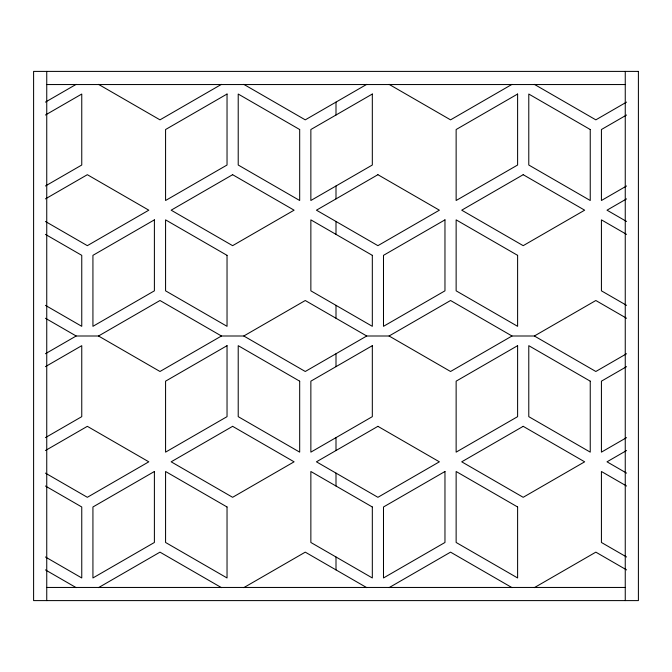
<?xml version="1.0" encoding="UTF-8"?>
<svg xmlns="http://www.w3.org/2000/svg" width="672" height="672" viewBox="0 0 672 672"><rect width="100%" height="100%" fill="white"/><g stroke="black" fill="none" stroke-linecap="round" stroke-linejoin="round"><path stroke-width="1.01" d="M45.436 102.102L76.163 84.361M45.436 115.013L81.757 94.038L81.757 165.018L45.436 185.984M221.449 84.361L159.986 119.851L98.515 84.361M45.436 198.887L87.343 174.695L148.806 210.185L87.343 245.666L45.436 221.474M366.736 84.361L305.264 119.851L243.802 84.361M45.436 353.741L76.163 336L98.515 336L159.986 300.51L221.449 336L243.802 336L305.264 371.49L366.736 336L389.088 336L450.551 300.51L512.014 336L534.366 336L595.837 371.49L626.564 353.741M512.014 84.361L450.551 119.851L389.088 84.361M45.436 366.652L81.757 345.677L81.757 416.657L45.436 437.623M221.449 336L159.986 371.49L98.515 336M626.564 102.102L595.837 119.851L534.366 84.361M45.436 450.526L87.343 426.334L148.806 461.815L87.343 497.305L45.436 473.113M243.802 336L305.264 300.51L366.736 336M626.564 115.013L601.423 129.528L601.423 200.5L626.564 185.984M626.564 198.887L607.009 210.185L626.564 221.474M512.014 336L450.551 371.49L389.088 336M98.515 587.639L159.986 552.149L221.449 587.639M534.366 336L595.837 300.51L626.564 318.259M243.802 587.639L305.264 552.149L366.736 587.639M626.564 366.652L601.423 381.167L601.423 452.138L626.564 437.623M389.088 587.639L450.551 552.149L512.014 587.639M626.564 450.526L607.009 461.815L626.564 473.113M534.366 587.639L595.837 552.149L626.564 569.898M46.746 84.546L625.254 84.546M46.746 587.454L625.254 587.454M626.564 234.377L601.423 219.862L601.423 290.833L626.564 305.348M626.564 486.016L601.423 471.5L601.423 542.472L626.564 556.987M45.436 234.377L81.757 255.343L81.757 326.323L45.436 305.348M45.436 318.259L76.163 336M45.436 486.016L81.757 506.982L81.757 577.962L45.436 556.987M45.436 569.898L76.163 587.639M625.254 71.4L625.254 600.6M336 102.102L336 115.013M336 185.984L336 198.887M336 221.474L336 234.377M336 305.348L336 318.259M336 353.741L336 366.652M336 437.623L336 450.526M336 473.113L336 486.016M336 556.987L336 569.898M46.746 71.4L46.746 600.6M227.035 94.038L165.572 129.528L165.572 200.5L227.035 165.018L227.035 94.038M154.392 219.862L92.929 255.343L92.929 326.323L154.392 290.833L154.392 219.862M232.621 174.695L171.158 210.185L232.621 245.666L294.092 210.185L232.621 174.695M372.322 94.038L310.859 129.528L310.859 200.5L372.322 165.018L372.322 94.038M377.908 174.695L316.445 210.185L377.908 245.666L439.379 210.185L377.908 174.695M517.608 94.038L456.137 129.528L456.137 200.5L517.608 165.018L517.608 94.038M227.035 345.677L165.572 381.167L165.572 452.138L227.035 416.657L227.035 345.677M444.965 219.862L383.494 255.343L383.494 326.323L444.965 290.833L444.965 219.862M523.194 174.695L461.723 210.185L523.194 245.666L584.657 210.185L523.194 174.695M154.392 471.5L92.929 506.982L92.929 577.962L154.392 542.472L154.392 471.5M232.621 426.334L171.158 461.815L232.621 497.305L294.092 461.815L232.621 426.334M372.322 345.677L310.859 381.167L310.859 452.138L372.322 416.657L372.322 345.677M377.908 426.334L316.445 461.815L377.908 497.305L439.379 461.815L377.908 426.334M517.608 345.677L456.137 381.167L456.137 452.138L517.608 416.657L517.608 345.677M444.965 471.5L383.494 506.982L383.494 577.962L444.965 542.472L444.965 471.5M523.194 426.334L461.723 461.815L523.194 497.305L584.657 461.815L523.194 426.334M638.4 71.4L33.6 71.4L33.6 600.6L638.4 600.6L638.4 71.4M590.243 129.528L528.78 94.038L528.78 165.018L590.243 200.5L590.243 129.528M299.678 129.528L238.216 94.038L238.216 165.018L299.678 200.5L299.678 129.528M517.608 255.343L456.137 219.862L456.137 290.833L517.608 326.323L517.608 255.343M372.322 255.343L310.859 219.862L310.859 290.833L372.322 326.323L372.322 255.343M590.243 381.167L528.78 345.677L528.78 416.657L590.243 452.138L590.243 381.167M227.035 255.343L165.572 219.862L165.572 290.833L227.035 326.323L227.035 255.343M299.678 381.167L238.216 345.677L238.216 416.657L299.678 452.138L299.678 381.167M517.608 506.982L456.137 471.5L456.137 542.472L517.608 577.962L517.608 506.982M372.322 506.982L310.859 471.5L310.859 542.472L372.322 577.962L372.322 506.982M227.035 506.982L165.572 471.5L165.572 542.472L227.035 577.962L227.035 506.982"/></g></svg>
